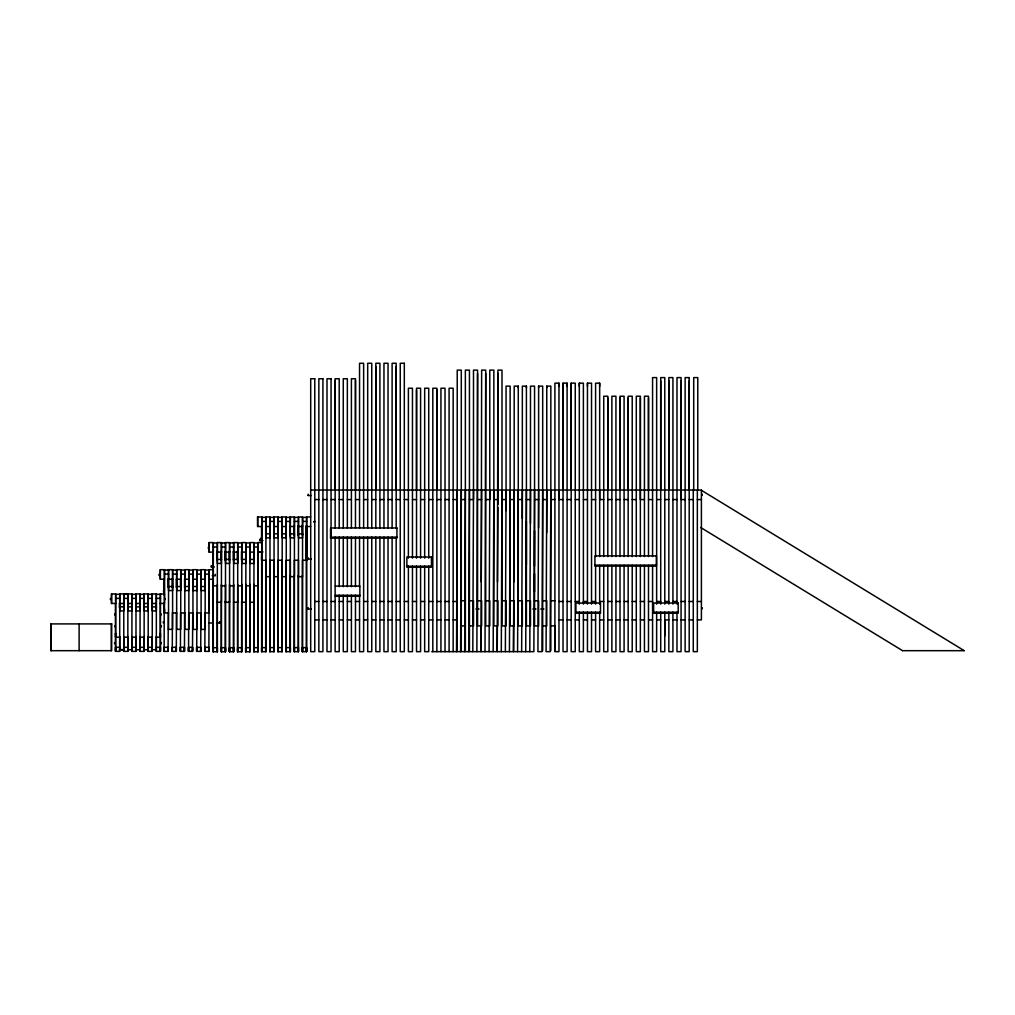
<?xml version="1.0" encoding="UTF-8"?>
<svg xmlns="http://www.w3.org/2000/svg" width="1015" height="1015" viewBox="0 0 1015 1015"><rect width="100%" height="100%" fill="white"/><g stroke="black" fill="none" stroke-linecap="round" stroke-linejoin="round"><path stroke-width="1.5" d="M119.694 636.481L119.694 651.351L115.558 651.364L115.647 594.333L119.719 594.333L119.707 649.74L123.779 649.74L123.792 594.333M119.656 607.947L119.656 603.303M123.728 603.303L123.728 607.947L123.678 603.037M123.678 594.333L127.865 594.333L127.839 649.74L131.912 649.74L131.937 594.333M131.823 594.333L135.997 594.333L135.985 649.74L140.057 649.74L140.07 594.333L144.143 594.333L144.13 649.74M148.215 594.333L148.19 649.74L144.041 649.74M148.101 594.333L152.275 594.333L152.263 649.74L156.335 649.74L156.348 594.333M156.285 607.947L156.285 603.303M156.259 648.674L156.259 651.364L160.395 651.364L160.421 594.333L156.234 594.333M168.528 612.946L164.468 612.946L164.468 570.087M168.528 629.376L168.541 570.087L164.303 570.087M172.613 570.087L172.588 629.376L168.414 629.376M176.661 629.376L176.686 570.087L172.461 570.087M180.746 570.087L180.733 629.376L176.559 629.376M180.607 570.087L184.819 570.087L184.806 629.376L188.866 629.376L188.892 570.087M192.939 629.376L192.964 570.087L188.752 570.087M197.024 570.087L197.012 629.376L192.837 629.376M201.084 629.376L201.097 570.087L196.885 570.087M205.17 570.087L205.157 629.376L200.97 629.376M205.157 612.946L209.23 612.946L209.242 570.087L205.03 570.087M213.15 578.702L213.315 651.731L213.315 647.697L217.388 647.697L217.375 651.731L213.125 651.731L213.163 578.918M213.15 570.138L213.163 551.145M217.375 585.833L213.302 585.833L213.315 542.987M213.125 542.987L217.375 542.987L217.197 651.731L217.185 647.697M221.422 584.386L221.448 651.731L221.46 647.697L225.533 647.697L225.52 651.731L221.27 651.731L221.295 601.07M221.308 559.925L221.308 551.145M221.448 542.987L221.435 602.263L217.223 602.263M225.355 601.07L225.33 651.731L225.33 647.697M225.381 559.925L225.368 551.145M225.495 602.263L225.52 542.987L221.27 542.987M229.568 584.386L229.593 651.731L229.593 647.697L233.666 647.697L233.653 651.731L229.403 651.731L229.428 601.07M229.453 559.925L229.441 551.145L229.403 560.458M229.593 542.987L229.568 602.263L225.355 602.263M229.415 542.987L233.653 542.987L233.475 651.731L233.463 647.697M237.7 584.386L237.726 651.731L237.738 647.697L241.811 647.697L241.798 651.731L237.548 651.731L237.573 601.07M237.586 559.925L237.586 551.145M237.726 542.987L237.713 602.263L233.501 602.263M241.633 601.07L241.608 651.731L241.608 647.697M241.773 602.263L241.798 542.987L237.548 542.987M249.918 584.386L249.931 651.731L245.681 651.731L245.706 601.07M245.732 559.925L245.719 551.145M245.871 542.987L245.846 602.263L241.633 602.263M245.693 542.987L249.931 542.987L249.753 651.731L249.741 647.697M253.978 584.386L254.004 651.731L254.016 647.697L258.089 647.697L258.076 651.731L253.826 651.731L254.004 542.987M257.937 551.145L257.899 651.731L257.886 647.697M253.991 585.833L258.064 585.833L258.076 542.987L253.826 542.987M261.832 550.929L261.87 651.655L261.883 647.633L265.943 647.633L265.943 651.655L261.629 651.655L261.667 550.929L261.654 560.242L261.654 556.22M261.68 525.567L261.68 543.862L261.629 526.075M265.917 560.242L261.845 560.242L261.857 517.396M265.727 575.568L265.689 651.655L265.689 647.633M265.74 535.07L265.74 525.567M265.905 576.672L265.93 517.396L261.642 517.396M269.977 560.445L270.003 651.655L270.015 647.633L274.088 647.633L274.075 651.655L269.762 651.655L269.8 575.568M269.812 535.07L269.812 525.567M269.99 517.396L269.977 576.672L265.727 576.672M273.872 575.568L273.834 651.655L273.822 647.633M273.885 535.07L273.885 525.567M274.05 576.672L274.063 517.396L269.774 517.396M278.11 560.445L278.148 651.655L278.161 647.633L282.221 647.633L282.221 651.655L277.907 651.655L277.945 575.568M277.945 535.07L277.958 525.567M278.135 517.396L278.11 576.672L273.872 576.672M282.005 575.568L281.967 651.655L281.967 647.633M282.018 535.07L282.018 525.567M282.183 576.672L282.208 517.396L277.92 517.396M286.255 560.445L286.281 651.655L286.293 647.633L290.366 647.633L290.353 651.655L286.04 651.655L286.078 575.568M286.09 535.07L286.09 525.567M286.268 517.396L286.255 576.672L282.005 576.672M290.15 575.568L290.112 651.655L290.1 647.633M290.163 535.07L290.163 525.567L290.303 535.07M290.328 576.672L290.341 517.396L286.052 517.396M294.388 560.445L294.426 651.655L294.439 647.633L298.499 647.633L298.499 651.655L294.185 651.655L294.223 575.568M294.223 535.07L294.236 525.567M294.413 517.396L294.401 576.672L290.15 576.672M298.283 575.568L298.245 651.655L298.245 647.633M298.296 535.07L298.309 525.567M298.461 576.672L298.486 517.396L294.198 517.396M302.533 560.445L302.572 651.655L302.572 647.633L306.644 647.633L306.632 651.655L302.318 651.655L302.356 575.568M302.368 535.07L302.368 525.567L302.521 535.07M302.559 517.396L302.533 576.672L298.283 576.672M306.441 525.567L306.39 651.655L306.378 647.633M302.546 560.242L306.606 560.242L306.619 517.396L302.343 517.396M335.128 490.029L335.128 380.397M355.478 490.029L355.478 380.397M375.829 490.029L375.829 366.529M396.18 490.029L396.18 366.529M416.531 490.029L416.531 389.874M436.869 490.029L436.869 389.874M477.57 373.38L476.885 651.655M485.716 373.38L485.018 651.655M497.921 373.38L497.223 651.655L497.35 626.306M518.272 564.67L518.272 518.322M518.272 600.779L522.344 600.779L522.344 625.887L518.272 625.887L518.272 386.131L514.199 386.131L514.199 513.768M526.404 564.67L526.404 521.456M526.404 490.41L526.404 386.131L522.344 386.131L522.344 518.513M534.55 591.808L534.55 573.716M534.55 566.192L534.55 530.832M538.622 490.41L538.622 386.131L542.682 386.131L542.682 650.678M546.755 490.41L546.755 386.131L550.828 386.131L550.828 650.678M554.901 650.678L554.901 625.519M558.973 490.029L558.973 651.655L554.901 651.655L554.901 383.163L558.973 383.163L558.973 499.57L563.033 499.57M563.033 490.423L563.033 383.163L567.106 383.163L567.106 386.423M567.106 490.423L567.106 383.163M571.179 490.029L571.179 383.163L575.251 383.163L575.251 651.655L571.179 651.655L571.179 383.163M579.311 490.423L579.311 383.163L583.384 383.163L583.384 604.128M587.457 490.423L587.457 383.163L591.529 383.163L591.529 604.128M595.589 556.588L595.589 383.163L599.662 383.163L599.662 499.57L603.735 499.57M607.807 490.029L607.807 397.893M620.013 490.029L620.013 397.893M628.158 490.029L628.158 397.893M640.364 397.893L640.364 499.57L644.436 499.57M648.496 490.029L648.496 397.893M660.714 490.029L660.714 380.853M664.787 635.999L664.787 620.305M668.847 490.029L668.847 380.853M681.065 380.853L681.065 499.57L685.125 499.57M689.198 490.029L689.198 380.853M115.558 637.192L115.558 633.17L115.647 637.192L119.707 637.192M115.558 647.329L115.558 651.364L115.634 647.329L119.707 647.329M127.839 636.481L127.839 651.364L123.703 651.364L123.767 636.481M131.899 651.364L131.912 636.481M131.836 648.674L131.849 651.364L135.972 651.364L135.985 636.481M144.117 636.481L144.117 651.364L139.981 651.364L140.045 636.481M152.263 636.481L152.25 651.364L148.127 651.364L148.19 636.481M156.323 651.364L156.323 636.481M160.319 647.329L160.332 651.364L160.408 647.329L156.335 647.329M160.319 637.192L160.332 633.17L160.408 637.192L156.335 637.192M164.037 647.329L164.024 651.364L168.186 651.376L168.211 647.342L164.176 647.329L164.151 651.364L164.24 602.656L164.316 612.946L164.316 608.911M168.071 647.342L168.059 651.376L168.325 612.781M172.169 647.329L172.169 651.364L176.318 651.376L176.344 647.342L172.309 647.329L172.284 651.364L172.423 612.768M176.204 651.376L176.204 647.342M180.315 647.329L180.302 651.364L184.464 651.376L184.489 647.342L180.454 647.329L180.429 651.364L180.569 612.768M184.337 651.376L184.349 647.342M188.447 647.329L188.447 651.364L192.596 651.376L192.622 647.342L188.587 647.329L188.562 651.364L188.714 612.768M192.482 647.342L192.482 651.376L192.748 612.781M196.593 647.329L196.58 651.364L200.742 651.376L200.767 647.342L196.732 647.329L196.707 651.364L196.847 612.768M200.615 651.376L200.627 647.342M204.726 647.329L204.726 651.364L208.874 651.376L208.9 647.342L204.865 647.329L204.84 651.364L204.992 612.768M208.76 651.376L208.76 647.342M209.103 579.413L209.103 612.946L209.09 578.778M213.137 585.833L213.15 581.811M257.911 581.811L257.911 585.833L257.886 551.665M306.429 556.22L306.416 560.242L306.403 526.075M164.341 594.803L164.341 579.083M168.414 587.647L168.376 579.108M172.512 587.634L172.487 579.083M176.318 651.376L176.47 612.781M176.521 579.108L176.547 587.647L176.534 578.601M180.619 579.083L180.657 587.634L180.594 578.601M184.464 651.376L184.603 612.781M184.692 587.647L184.654 579.108M188.765 579.083L188.79 587.634L188.739 578.601M192.799 579.108L192.825 587.647L192.812 578.601M196.935 587.634L196.897 579.083M200.742 651.376L200.881 612.781M200.945 579.108L200.97 587.647L200.945 578.601M205.043 579.083L205.068 587.634L205.017 578.601M208.874 651.376L209.077 579.108M456.534 651.655L457.219 490.118M460.607 651.655L461.292 490.029M464.667 651.655L465.365 490.029M468.74 651.655L469.438 490.029M472.812 651.655L473.498 490.029M481.643 490.029L480.945 651.655L481.072 626.306M481.262 581.938L481.643 370.12L485.716 370.12L485.716 625.887L489.776 625.887L489.776 600.779L485.716 600.779M489.09 651.655L489.776 490.029M493.163 651.655L493.848 490.029M497.54 581.938L497.858 507.462M497.87 504.29L497.883 499.545M501.296 651.655L501.994 490.029M505.368 651.655L506.066 490.029M509.441 651.655L510.126 490.029M514.199 490.029L513.514 651.655L513.628 626.306M513.818 581.938L514.174 499.545L510.126 499.57M517.587 651.655L518.272 490.029M521.647 651.655L522.344 490.029M525.719 651.655L526.404 490.029L526.404 625.887L530.477 625.887L530.477 600.779L526.404 600.779M529.792 651.655L530.477 490.029M534.55 490.029L533.865 651.655L431.73 651.655M542.682 490.029L541.997 651.655L537.925 651.655L538.622 490.029L538.622 528.003M550.828 490.029L550.13 651.655L546.07 651.655L546.755 490.029L546.755 532.748M314.536 521.685L313.863 521.723L314.536 521.799M310.704 490.029L701.403 490.029L701.403 619.899L697.343 619.899M308.141 495.561L311.301 495.561M314.777 499.57L318.85 499.57M322.922 499.57L326.995 499.57M331.055 499.57L335.128 499.57M339.2 499.57L343.273 499.57M347.346 499.57L351.406 499.57M355.478 499.57L359.551 499.57M363.624 499.57L367.684 499.57M371.756 499.57L375.829 499.57M379.902 499.57L383.962 499.57M388.034 499.57L392.107 499.57M396.18 499.57L400.253 499.57M404.313 499.57L408.385 499.57M412.458 499.57L416.531 499.57M420.591 499.57L424.663 499.57M428.736 499.57L432.809 499.57M436.869 499.57L440.941 499.57M445.014 499.57L449.087 499.57M453.159 499.57L457.219 499.57M461.292 499.57L465.365 499.57M469.438 499.57L473.498 499.57L473.498 370.12L477.57 370.12L477.57 625.887L481.643 625.887L481.643 600.779L477.57 600.779M477.57 499.57L481.643 499.57M485.716 499.57L489.776 499.57L489.776 370.12L493.848 370.12L493.848 625.887L497.921 625.887L497.921 600.779L493.848 600.779M493.848 499.57L497.921 499.57M501.994 499.57L506.066 499.57M518.272 499.57L522.344 499.57M526.404 499.57L530.477 499.57M534.55 499.57L538.622 499.57M542.682 499.57L546.755 499.57M550.828 499.57L554.901 499.57M567.106 499.57L571.179 499.57M575.251 499.57L579.311 499.57M583.384 499.57L587.457 499.57M591.529 499.57L595.589 499.57M607.807 499.57L611.88 499.57M615.94 499.57L620.013 499.57M624.085 499.57L628.158 499.57M632.218 499.57L636.291 499.57M648.496 499.57L652.569 499.57M656.642 499.57L660.714 499.57M664.787 499.57L668.847 499.57M672.92 499.57L676.992 499.57M689.198 499.57L693.27 499.57M697.343 499.57L701.403 499.57M265.664 516.99L269.977 516.99L269.977 526.519L265.664 526.519M273.796 516.99L278.123 516.99L278.123 526.519L273.796 526.519M281.942 516.99L286.255 516.99L286.255 526.519L281.942 526.519M290.074 516.99L294.401 516.99L294.401 526.519L290.074 526.519M298.22 516.99L302.533 516.99L302.533 526.519L298.22 526.519M306.352 516.99L310.679 516.99M261.87 521.418L265.93 521.418M270.003 521.418L274.075 521.418M278.148 521.418L282.208 521.418M286.281 521.418L290.353 521.418M294.426 521.418L298.486 521.418M302.559 521.418L306.632 521.418M306.352 526.519L310.679 526.519M265.714 533.827L269.99 533.827L269.99 537.849L265.93 537.849L265.917 533.827M273.86 533.827L278.123 533.827L278.135 537.849L274.063 537.849L274.05 533.827M281.992 533.827L286.268 533.827L286.281 537.849L282.208 537.849L282.195 533.827M290.138 533.827L294.401 533.827L294.413 537.849L290.341 537.849L290.341 533.827M298.27 533.827L302.546 533.827L302.559 537.849L298.486 537.849L298.473 533.827M330.56 537.163L396.928 537.163M259.777 540.64L262.91 540.64M217.147 542.581L221.435 542.581L221.435 552.109L217.147 552.109M225.292 542.581L229.568 542.581L229.568 552.109L225.292 552.109M233.425 542.581L237.713 542.581L237.713 552.109L233.425 552.109M241.57 542.581L245.846 542.581L245.846 552.109L241.57 552.109M249.703 542.581L253.991 542.581L253.991 552.109L249.703 552.109M257.848 542.581L262.124 542.581L262.124 552.109L257.848 552.109M213.315 547.009L217.388 547.009M221.46 547.009L225.533 547.009M229.593 547.009L233.666 547.009M237.738 547.009L241.811 547.009M245.871 547.009L249.944 547.009M254.016 547.009L258.089 547.009M259.916 551.944L262.999 551.944M308.154 559.062L311.288 559.062M217.21 559.417L221.435 559.417L221.448 563.439L217.375 563.439L217.375 559.417M225.343 559.417L229.58 559.417L229.593 563.439L225.52 563.439L225.508 559.417M233.488 559.417L237.726 559.417L237.726 563.439L233.653 563.439L233.653 559.417M241.621 559.417L245.858 559.417L245.871 563.439L241.798 563.439L241.786 559.417M249.766 559.417L254.004 559.417L254.004 563.439L249.944 563.439L249.931 559.417M269.99 560.242L274.05 560.242M278.123 560.242L282.195 560.242M286.268 560.242L290.328 560.242M294.401 560.242L298.473 560.242M594.917 565.114L656.426 565.114M406.875 566.23L431.451 566.23M211.26 566.979L214.393 566.979M168.35 569.681L172.588 569.681L172.588 579.222L168.35 579.222M176.483 569.681L180.733 569.681L180.733 579.222L176.483 579.222M184.629 569.681L188.879 569.681L188.879 579.222L184.629 579.222M192.761 569.681L197.012 569.681L197.012 579.222L192.761 579.222M200.907 569.681L205.157 569.681L205.157 579.222L200.907 579.222M209.039 569.681L213.29 569.681L213.29 579.222L209.039 579.222M164.481 574.122L168.553 574.122M172.626 574.122L176.686 574.122M180.759 574.122L184.832 574.122M188.904 574.122L192.964 574.122M197.037 574.122L201.11 574.122M205.182 574.122L209.255 574.122M212.186 575.695L215.32 575.695M221.435 585.833L225.508 585.833M229.58 585.833L233.653 585.833M237.713 585.833L241.786 585.833M245.858 585.833L249.931 585.833M335.293 586.086L359.868 586.086L359.868 596.262L335.293 596.262M168.401 586.518L172.601 586.518L172.613 590.552L168.541 590.552L168.528 586.518M176.547 586.518L180.746 586.518L180.746 590.552L176.686 590.552L176.673 586.518M192.825 586.518L197.024 586.518L197.037 590.552L192.964 590.552L192.952 586.518M200.97 586.518L205.157 586.518L205.17 590.552L201.097 590.552L201.097 586.518M119.554 593.94L131.912 593.94L131.912 603.468L127.7 603.468M143.978 593.94L148.19 593.94L148.19 603.468L143.978 603.468M152.123 593.94L156.335 593.94L156.335 603.468L152.123 603.468M160.256 593.94L164.468 593.94L164.468 603.468L160.256 603.468M335.293 595.298L359.868 595.298M115.659 598.368L119.732 598.368M123.805 598.368L127.865 598.368M131.937 598.368L136.01 598.368M140.083 598.368L144.155 598.368M148.215 598.368L152.288 598.368M156.361 598.368L160.433 598.368M461.292 600.779L465.365 600.779M469.438 600.779L473.498 600.779L473.498 625.887L469.438 625.887M501.994 600.779L506.066 600.779L506.066 625.887L501.994 625.887L501.994 370.12L497.921 370.12L497.921 504.277M510.126 600.779L514.199 600.779L514.199 625.887L510.126 625.887L510.126 386.131L506.066 386.131L506.066 510.608M534.55 600.779L538.622 600.779L538.622 625.887L534.55 625.887L534.55 386.131L530.477 386.131L530.477 523.258M542.682 600.779L546.755 600.779L546.755 625.887L542.682 625.887M550.828 600.779L554.901 600.779M314.777 601.489L318.85 601.489M322.922 601.489L326.995 601.489M331.055 601.489L335.128 601.489M339.2 601.489L343.273 601.489M347.346 601.489L351.406 601.489M355.478 601.489L359.551 601.489M363.624 601.489L367.684 601.489M371.756 601.489L375.829 601.489M379.902 601.489L383.962 601.489M388.034 601.489L392.107 601.489M396.18 601.489L400.253 601.489M404.313 601.489L408.385 601.489M412.458 601.489L416.531 601.489M420.591 601.489L424.663 601.489M428.736 601.489L432.809 601.489M436.869 601.489L440.941 601.489M445.014 601.489L449.087 601.489M453.159 601.489L457.219 601.489M558.973 601.489L563.033 601.489M567.106 601.489L571.179 601.489M575.251 601.489L579.311 601.489M583.384 601.489L587.457 601.489M591.529 601.489L595.589 601.489M599.662 601.489L603.735 601.489M607.807 601.489L611.88 601.489M615.94 601.489L620.013 601.489M624.085 601.489L628.158 601.489M632.218 601.489L636.291 601.489M640.364 601.489L644.436 601.489M648.496 601.489L652.569 601.489M656.642 601.489L660.714 601.489M664.787 601.489L668.847 601.489M672.92 601.489L676.992 601.489M681.065 601.489L685.125 601.489M689.198 601.489L693.27 601.489M697.343 601.489L701.403 601.489M249.779 602.263L253.991 602.263M119.554 603.468L123.779 603.468L123.779 593.94M119.618 606.78L123.779 606.894L123.792 610.916L119.719 610.916L119.719 606.894M135.896 606.894L140.07 606.894L140.07 610.916L136.01 610.916L135.997 606.894M144.041 606.894L148.203 606.894L148.215 610.916L144.143 610.916L144.13 606.894M308.141 609.025L311.301 609.025M475.883 609.025L479.042 609.025M532.85 609.025L536.009 609.025M540.767 609.025L543.926 609.025M575.898 612.248L600.474 612.248M653.635 612.248L678.198 612.248M172.601 612.946L176.673 612.946M180.746 612.946L184.806 612.946M188.879 612.946L192.952 612.946M197.024 612.946L201.084 612.946M314.777 619.899L318.85 619.899M322.922 619.899L326.995 619.899M331.055 619.899L335.128 619.899M339.2 619.899L343.273 619.899M347.346 619.899L351.406 619.899M355.478 619.899L359.551 619.899M363.624 619.899L367.684 619.899M371.756 619.899L375.829 619.899M379.902 619.899L383.962 619.899M388.034 619.899L392.107 619.899M396.18 619.899L400.253 619.899M404.313 619.899L408.385 619.899M412.458 619.899L416.531 619.899M420.591 619.899L424.663 619.899M428.736 619.899L432.809 619.899M436.869 619.899L440.941 619.899M445.014 619.899L449.087 619.899M453.159 619.899L457.219 619.899M558.973 619.899L563.033 619.899M567.106 619.899L571.179 619.899M575.251 619.899L579.311 619.899M583.384 619.899L587.457 619.899M591.529 619.899L595.589 619.899M599.662 619.899L603.735 619.899M607.807 619.899L611.88 619.899M615.94 619.899L620.013 619.899M624.085 619.899L628.158 619.899M632.218 619.899L636.291 619.899M640.364 619.899L644.436 619.899M648.496 619.899L652.569 619.899M656.642 619.899L660.714 619.899M664.787 619.899L668.847 619.899M672.92 619.899L676.992 619.899M681.065 619.899L685.125 619.899M689.198 619.899L693.27 619.899M208.646 622.994L213.34 622.994M216.474 622.994L219.608 622.994M461.292 625.887L465.365 625.887M550.828 625.887L554.901 625.887M123.779 637.192L127.852 637.192M131.925 637.192L135.985 637.192M140.057 637.192L144.13 637.192M148.203 637.192L152.275 637.192M123.779 647.329L127.839 647.329M131.912 647.329L135.985 647.329M140.057 647.329L144.117 647.329M148.19 647.329L152.263 647.329M249.944 647.697L245.871 647.697L245.871 651.731L245.846 584.386M119.63 649.638L123.703 649.638M902.665 650.678L964.161 650.678M701.403 490.296L964.25 650.678M700.68 527.495L902.563 650.678M306.606 556.22L306.606 560.242M302.305 647.633L302.318 651.655M294.172 647.633L294.185 651.655M286.027 647.633L286.04 651.655M277.894 647.633L277.907 651.655M269.749 647.633L269.762 651.655M261.832 556.22L261.845 560.242M261.616 647.633L261.629 651.655M258.051 581.811L258.064 585.833M253.813 647.697L253.826 651.731M245.681 647.697L245.681 651.731M237.535 647.697L237.548 651.731M229.39 647.697L229.403 651.731M221.257 647.697L221.27 651.731M213.29 581.811L213.302 585.833M213.112 647.697L213.125 651.731M209.217 608.911L209.23 612.946M164.455 608.911L164.468 612.946M152.187 648.674L152.187 651.364M148.114 648.674L148.127 651.364M144.041 648.674L144.054 651.364M139.981 648.674L139.981 651.364M135.909 648.674L135.909 651.364M127.763 648.674L127.776 651.364M123.703 648.674L123.703 651.364M119.63 648.674L119.63 651.364M306.581 525.567L306.632 651.655M298.448 525.567L298.448 535.07M298.461 560.445L298.499 651.655M298.258 525.897L298.27 534.867M294.375 525.567L294.375 535.07M294.185 525.897L294.198 534.867M290.315 560.445L290.353 651.655M290.125 525.897L290.125 534.867M286.23 525.567L286.243 535.07M282.17 525.567L282.17 535.07M282.183 560.445L282.221 651.655M281.98 525.897L281.992 534.867M278.097 525.567L278.097 535.07M277.907 525.897L277.92 534.867M274.025 525.567L274.025 535.07M274.037 560.445L274.075 651.655M273.847 525.897L273.847 534.867M269.952 525.567L269.965 535.07M265.892 525.567L265.892 535.07M265.905 560.445L265.943 651.655M265.702 525.897L265.702 534.867M261.819 525.567L261.819 543.862M258.038 551.145L258.076 651.731M253.966 551.145L253.966 559.925M253.826 551.488L253.826 560.458M249.893 551.145L249.906 559.062M249.753 551.488L249.753 560.458M249.906 601.07L249.931 651.731M245.833 551.145L245.681 560.458M241.773 584.386L241.798 651.731M241.608 551.488L241.621 560.458M237.688 551.145L237.688 559.925M237.548 551.488L237.548 560.458M233.615 551.145L233.615 559.925M233.64 584.386L233.653 651.731M233.475 551.488L233.475 560.458M225.482 551.145L225.47 559.925M225.495 584.386L225.52 651.731M225.33 551.488L225.343 560.458M221.41 551.145L221.397 559.925M221.257 551.488L221.27 560.458M217.337 551.145L217.337 559.925M217.362 584.386L217.375 651.731M217.197 551.488L217.197 560.458M213.264 551.145L213.137 570.303M196.885 578.601L196.885 587.558M184.667 578.601L184.679 587.558M172.461 578.601L172.461 587.558M168.363 578.778L168.376 587.178M164.29 578.778L164.316 594.942M160.307 603.024L160.395 651.364M156.297 603.303L156.297 607.947M156.234 603.075L156.234 607.782M152.161 603.075L152.161 607.782M148.089 603.075L148.165 607.947M144.029 603.075L144.092 607.947M139.956 603.075L139.956 607.782M135.883 603.075L135.883 607.782M131.81 603.075L131.887 607.947M127.75 603.075L127.814 607.947M119.668 603.291L119.668 607.947M119.605 603.024L119.605 607.681M115.532 603.024L115.621 651.351M702.177 494.216L702.177 495.396M702.177 607.668L702.177 608.848M697.774 490.055L697.774 377.593L693.702 377.593L693.702 490.055M697.343 490.029L697.343 651.655L693.27 651.655L693.27 490.029M676.992 604.128L676.992 377.593L681.065 377.593L681.065 651.655L676.992 651.655L676.992 612.045M672.92 604.128L672.92 377.593L668.847 377.593L668.847 604.128M672.92 612.045L672.92 651.655L668.847 651.655L668.847 612.045M664.787 604.128L664.787 377.593L660.714 377.593L660.714 604.128M664.787 612.045L664.787 651.655L660.714 651.655L660.714 612.045M656.642 604.128L656.642 377.593L652.569 377.593L652.569 556.588M656.642 612.045L656.642 651.655L652.569 651.655L652.569 565.38M648.496 556.588L648.496 396.231L644.436 396.231L644.436 556.588M648.496 565.38L648.496 651.655L644.436 651.655L644.436 565.38M640.364 556.588L640.364 396.231L636.291 396.231L636.291 556.588M640.364 565.38L640.364 651.655L636.291 651.655L636.291 565.38M632.218 556.588L632.218 396.231L628.158 396.231L628.158 556.588M632.218 565.38L632.218 651.655L628.158 651.655L628.158 565.38M624.085 556.588L624.085 396.231L620.013 396.231L620.013 556.588M624.085 565.38L624.085 651.655L620.013 651.655L620.013 565.38M615.94 556.588L615.94 396.231L611.88 396.231L611.88 556.588M615.94 565.38L615.94 651.655L611.88 651.655L611.88 565.38M607.807 556.588L607.807 396.231L603.735 396.231L603.735 556.588M607.807 565.38L607.807 651.655L603.735 651.655L603.735 565.38M599.662 383.163L599.662 386.423M599.662 490.029L599.662 556.588M599.662 565.38L599.662 604.128M599.662 612.045L599.662 651.655L595.589 651.655L595.589 612.045M595.589 565.38L595.589 604.128M591.529 612.045L591.529 651.655L587.457 651.655L587.457 612.045M587.457 383.163L587.457 386.423M587.457 490.029L587.457 604.128M583.384 612.045L583.384 651.655L579.311 651.655L579.311 612.045M579.311 383.163L579.311 386.423M579.311 490.029L579.311 604.128M567.106 490.029L567.106 651.655L563.033 651.655L563.033 383.163M558.973 383.163L558.973 386.423M546.755 386.131L546.755 387.793M538.622 386.131L538.622 387.793M526.404 386.131L526.404 387.793M518.272 386.131L518.272 387.793M469.438 650.678L469.438 370.12L465.365 370.12L465.365 650.678M461.292 650.678L461.292 370.12L457.219 370.12L457.219 650.678M453.159 651.655L453.159 388.225L449.087 388.225L449.087 651.655M445.014 651.655L445.014 388.225L440.941 388.225L440.941 651.655M436.869 651.655L436.869 388.225L432.809 388.225L432.809 651.655M428.736 558.174L428.736 388.225L424.663 388.225L424.663 558.174M428.736 566.091L428.736 651.655L424.663 651.655L424.663 566.091M420.591 558.174L420.591 388.225L416.531 388.225L416.531 558.174M420.591 566.091L420.591 651.655L416.531 651.655L416.531 566.091M412.458 558.174L412.458 388.225L408.385 388.225L408.385 558.174M412.458 566.091L412.458 651.655L408.385 651.655L408.385 566.091M396.18 528.066L396.18 363.269L392.107 363.269L392.107 528.066M396.18 537.125L396.18 651.655L392.107 651.655L392.107 537.125M388.034 528.066L388.034 363.269L383.962 363.269L383.962 528.066M388.034 537.125L388.034 651.655L383.962 651.655L383.962 537.125M379.902 528.066L379.902 363.269L375.829 363.269L375.829 528.066M379.902 537.125L379.902 651.655L375.829 651.655L375.829 537.125M371.756 528.066L371.756 363.269L367.684 363.269L367.684 528.066M371.756 537.125L371.756 651.655L367.684 651.655L367.684 537.125M363.624 528.066L363.624 363.269L359.551 363.269L359.551 528.066M363.624 537.125L363.624 651.655L359.551 651.655L359.551 595.209M359.551 537.125L359.551 586.695M355.478 528.066L355.478 378.747L351.406 378.747L351.406 528.066M355.478 537.125L355.478 586.695M355.478 595.209L355.478 651.655L351.406 651.655L351.406 595.209M351.406 537.125L351.406 586.695M347.346 528.066L347.346 378.747L343.273 378.747L343.273 528.066M347.346 537.125L347.346 586.695M347.346 595.209L347.346 651.655L343.273 651.655L343.273 595.209M343.273 537.125L343.273 586.695M339.2 528.066L339.2 378.747L335.128 378.747L335.128 528.066M339.2 537.125L339.2 586.695M339.2 595.209L339.2 651.655L335.128 651.655L335.128 537.125M314.536 521L314.536 522.167M308.141 494.216L308.141 495.396M308.154 557.717L308.154 558.897M308.141 607.668L308.141 608.848M306.949 538.242L306.949 539.409M306.606 516.99L306.606 526.519M298.461 516.99L298.461 526.519M290.328 516.99L290.328 526.519M282.183 516.99L282.183 526.519M274.05 516.99L274.05 526.519M265.905 516.99L265.905 526.519M260.665 538.242L260.665 539.409M259.777 539.295L259.777 540.475M258.064 542.581L258.064 552.109M257.772 516.99L257.772 526.519M249.918 542.581L249.918 552.109M241.786 542.581L241.786 552.109M233.64 542.581L233.64 552.109M225.495 542.581L225.495 552.109M219.608 621.649L219.608 622.829M217.362 542.581L217.362 552.109M215.32 574.35L215.32 575.518M212.452 565.634L212.452 566.801M211.26 565.634L211.26 566.801M209.217 542.581L209.217 552.109M209.217 569.681L209.217 579.222M208.341 547.212L208.341 548.392M201.084 569.681L201.084 579.222M192.939 569.681L192.939 579.222M184.806 569.681L184.806 579.222M176.661 569.681L176.661 579.222M168.528 569.681L168.528 579.222M164.976 598.431L164.976 599.599M163.694 606.082L163.694 607.262M163.555 590.603L163.555 591.783M163.275 621.649L163.275 622.829M161.36 625.722L161.36 626.889M161.271 642.546L161.271 643.726M161.093 613.897L161.093 615.077M160.383 569.681L160.383 579.222M160.395 593.94L160.395 603.468M158.987 574.35L158.987 575.518M152.263 593.94L152.263 603.468M144.117 593.94L144.117 603.468M127.839 593.94L127.839 603.468M119.707 593.94L119.707 603.468M114.974 625.722L114.974 626.889M114.797 613.897L114.797 615.077M114.568 642.546L114.568 643.726M111.599 593.94L111.599 603.468M111.244 623.908L111.244 650.678M110.394 598.431L110.394 599.599M79.119 623.908L79.119 650.678M51.219 623.908L51.219 650.678M135.934 603.303L135.934 607.947L135.947 603.303M140.007 603.303L140.007 607.947L140.019 603.303M152.212 603.303L152.212 607.947L152.225 603.303M241.659 551.145L241.659 559.925L241.76 551.145M314.536 521.444L313.863 521.761L314.536 521.482M404.313 363.269L400.253 363.269L400.253 651.655L404.313 651.655L404.313 363.269M689.198 377.593L685.125 377.593L685.125 651.655L689.198 651.655L689.198 377.593M314.777 378.747L310.704 378.747L310.704 651.655L314.777 651.655L314.777 378.747M322.922 378.747L318.85 378.747L318.85 651.655L322.922 651.655L322.922 378.747M331.055 378.747L326.995 378.747L326.995 651.655L331.055 651.655L331.055 378.747M261.832 516.99L257.518 516.99L257.518 526.519L261.832 526.519L261.832 516.99M396.928 527.965L330.56 527.965L330.56 538.14L396.928 538.14L396.928 527.965M213.29 542.581L209.014 542.581L209.014 552.109L213.29 552.109L213.29 542.581M656.426 555.903L594.917 555.903L594.917 566.091L656.426 566.091L656.426 555.903M431.451 557.032L406.875 557.032L406.875 567.207L431.451 567.207L431.451 557.032M164.455 569.681L160.205 569.681L160.205 579.222L164.455 579.222L164.455 569.681M188.879 586.518L184.679 586.518L184.819 590.552L188.892 590.552L188.879 586.518M115.672 593.94L111.46 593.94L111.46 603.468L115.672 603.468L115.672 593.94M140.057 593.94L135.845 593.94L135.985 603.468L140.057 603.468L140.057 593.94M600.474 603.037L575.898 603.037L575.898 613.212L600.474 613.212L600.474 603.037M678.198 603.037L653.635 603.037L653.635 613.212L678.198 613.212L678.198 603.037M131.925 606.894L127.763 606.894L127.865 610.916L131.937 610.916L131.925 606.894M156.348 606.894L152.174 606.894L152.288 610.916L156.348 610.916L156.348 606.894M111.701 623.908L50.763 623.908L50.75 650.678L111.701 650.678L111.713 623.908"/></g></svg>
